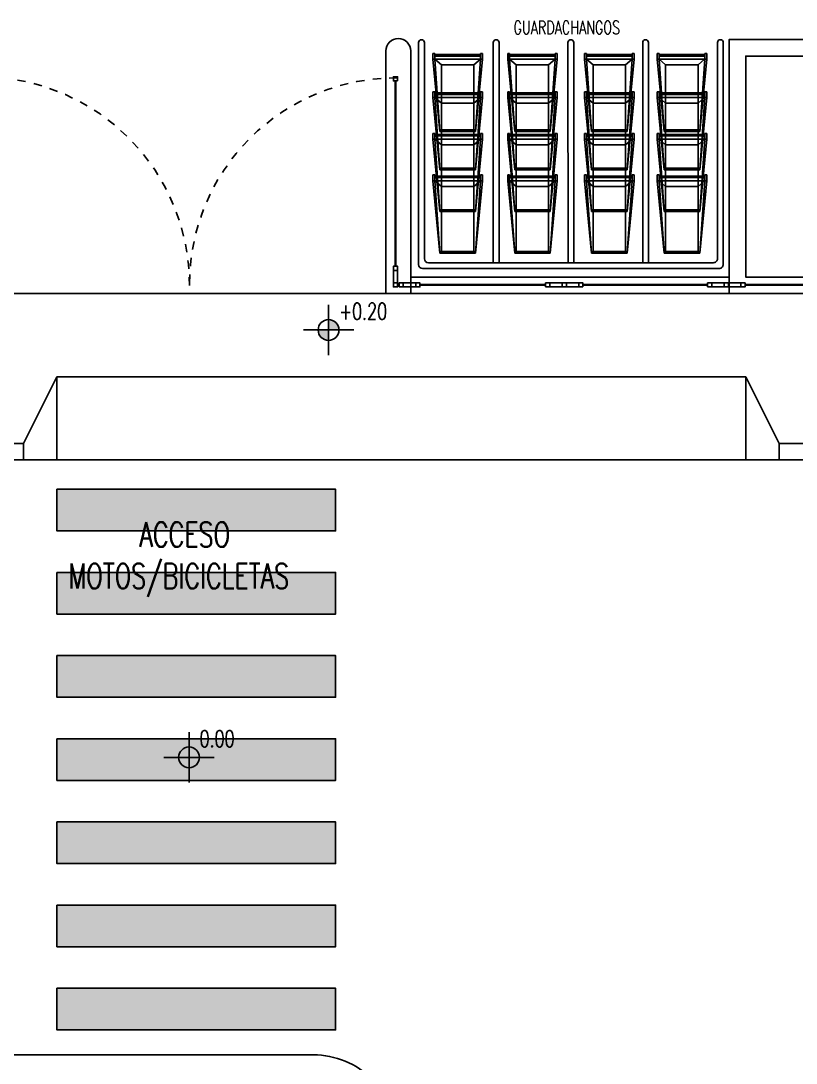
# Model space of a CAD drawing. Header units: millimetres. Extents: x -129 to 3172, y -143 to 919.
# Drawn here: x -28.51 to -19.19, y -15.5 to -2.97 of the extents above; entities that cross this region are included whole.
import ezdxf

# ---------------------------------------------------------------- set-up
doc = ezdxf.new("R2010")
doc.units = ezdxf.units.MM
doc.header["$LTSCALE"] = 0.1
doc.linetypes.add('DASHED2', pattern=[0.375, 0.25, -0.125])
for name, color, linetype in [('A-CORDONES', 2, 'Continuous'), ('A-NIVEL DE PROYECTO', 1, 'Continuous'), ('A-TXT', 1, 'Continuous'), ('A-VISTAS', 251, 'Continuous'), ('C-METALICA', 8, 'Continuous'), ('D-GUARDACHANGOS', 82, 'Continuous'), ('E-GENERAL', 8, 'Continuous'), ('P-PINT VIAL BLANCA', 9, 'Continuous'), ('RLV-CORDONES', 2, 'Continuous')]:
    doc.layers.add(name, color=color, linetype=linetype)
doc.styles.get("Standard").update_dxf_attribs({"font": 'arial.ttf'})
doc.styles.add('VAUX', font='romans.shx', dxfattribs={"width": 0.85})

# ---------------------------------------------------------------- blocks, each defined once
blk = doc.blocks.new('carros')
at = {"layer": 'E-GENERAL'}
for p, q in [((-0.298, 2.901), (-0.298, 2.831)), ((-0.274, 2.901), (-0.298, 2.901)), ((-0.298, 2.901), (-0.298, 2.831)), ((-0.274, 2.901), (-0.298, 2.901)), ((-0.274, 2.887), (-0.274, 2.901)), ((-0.274, 2.887), (-0.274, 2.901)), ((0.274, 2.887), (-0.274, 2.887)), ((0.274, 2.887), (-0.274, 2.887)), ((-0.274, 2.831), (-0.274, 2.887)), ((-0.274, 2.831), (-0.274, 2.887)), ((0.275, 2.831), (0.275, 2.901)), ((0.298, 2.901), (0.275, 2.901)), ((0.275, 2.831), (0.275, 2.901)), ((0.298, 2.901), (0.275, 2.901)), ((0.298, 2.901), (0.298, 2.831)), ((0.298, 2.901), (0.298, 2.831)), ((-0.214, 1.961), (-0.298, 2.831)), ((-0.298, 2.831), (-0.274, 2.831)), ((-0.214, 1.961), (-0.298, 2.831)), ((-0.298, 2.831), (-0.274, 2.831)), ((0.275, 2.831), (-0.274, 2.831)), ((0.275, 2.831), (-0.274, 2.831)), ((-0.214, 1.961), (-0.274, 2.831)), ((-0.214, 1.961), (-0.274, 2.831)), ((0.275, 2.87), (-0.272, 2.87)), ((0.275, 2.87), (-0.272, 2.87)), ((-0.194, 2.764), (-0.272, 2.831)), ((-0.194, 2.764), (-0.272, 2.831)), ((0.196, 2.764), (-0.194, 2.764)), ((0.196, 2.764), (-0.194, 2.764)), ((-0.194, 1.982), (-0.194, 2.764)), ((-0.194, 1.982), (-0.194, 2.764)), ((0.196, 2.764), (0.275, 2.831)), ((0.196, 2.764), (0.275, 2.831)), ((0.196, 1.982), (0.196, 2.764)), ((0.196, 1.982), (0.196, 2.764)), ((0.214, 1.961), (0.275, 2.831)), ((0.214, 1.961), (0.298, 2.831)), ((0.214, 1.961), (0.275, 2.831)), ((0.214, 1.961), (0.298, 2.831)), ((0.298, 2.831), (0.275, 2.831)), ((0.298, 2.831), (0.275, 2.831)), ((-0.298, 2.44), (-0.298, 2.37)), ((-0.274, 2.44), (-0.298, 2.44)), ((-0.298, 2.44), (-0.298, 2.37)), ((-0.274, 2.44), (-0.298, 2.44)), ((-0.274, 2.426), (-0.274, 2.44)), ((-0.274, 2.426), (-0.274, 2.44)), ((0.274, 2.426), (-0.274, 2.426)), ((0.274, 2.426), (-0.274, 2.426)), ((-0.274, 2.37), (-0.274, 2.426)), ((-0.274, 2.37), (-0.274, 2.426)), ((0.275, 2.409), (-0.272, 2.409)), ((0.275, 2.409), (-0.272, 2.409)), ((0.275, 2.37), (0.275, 2.44)), ((0.298, 2.44), (0.275, 2.44)), ((0.275, 2.37), (0.275, 2.44)), ((0.298, 2.44), (0.275, 2.44)), ((0.298, 2.44), (0.298, 2.37)), ((0.298, 2.44), (0.298, 2.37)), ((-0.214, 1.5), (-0.298, 2.37)), ((-0.298, 2.37), (-0.274, 2.37)), ((-0.214, 1.5), (-0.298, 2.37)), ((-0.298, 2.37), (-0.274, 2.37)), ((0.275, 2.37), (-0.274, 2.37)), ((0.275, 2.37), (-0.274, 2.37)), ((-0.214, 1.5), (-0.274, 2.37)), ((-0.214, 1.5), (-0.274, 2.37)), ((-0.194, 2.303), (-0.272, 2.37)), ((-0.194, 2.303), (-0.272, 2.37)), ((0.196, 2.303), (-0.194, 2.303)), ((0.196, 2.303), (-0.194, 2.303)), ((-0.194, 1.521), (-0.194, 2.303)), ((-0.194, 1.521), (-0.194, 2.303)), ((0.196, 2.303), (0.275, 2.37)), ((0.196, 2.303), (0.275, 2.37)), ((0.196, 1.521), (0.196, 2.303)), ((0.196, 1.521), (0.196, 2.303)), ((0.214, 1.5), (0.275, 2.37)), ((0.214, 1.5), (0.298, 2.37)), ((0.214, 1.5), (0.275, 2.37)), ((0.214, 1.5), (0.298, 2.37)), ((0.298, 2.37), (0.275, 2.37)), ((0.298, 2.37), (0.275, 2.37)), ((-0.298, 1.94), (-0.298, 1.87)), ((-0.274, 1.94), (-0.298, 1.94)), ((-0.298, 1.94), (-0.298, 1.87)), ((-0.274, 1.94), (-0.298, 1.94)), ((-0.274, 1.926), (-0.274, 1.94)), ((-0.274, 1.926), (-0.274, 1.94)), ((0.274, 1.926), (-0.274, 1.926)), ((0.274, 1.926), (-0.274, 1.926)), ((-0.274, 1.87), (-0.274, 1.926)), ((-0.274, 1.87), (-0.274, 1.926)), ((0.275, 1.909), (-0.272, 1.909)), ((0.275, 1.909), (-0.272, 1.909)), ((-0.194, 1.982), (-0.214, 1.961)), ((-0.194, 1.982), (-0.214, 1.961)), ((0.214, 1.961), (-0.214, 1.961)), ((0.214, 1.961), (-0.214, 1.961)), ((0.196, 1.982), (-0.194, 1.982)), ((0.196, 1.982), (-0.194, 1.982)), ((0.214, 1.961), (0.196, 1.982)), ((0.214, 1.961), (0.196, 1.982)), ((0.275, 1.87), (0.275, 1.94)), ((0.298, 1.94), (0.275, 1.94)), ((0.275, 1.87), (0.275, 1.94)), ((0.298, 1.94), (0.275, 1.94)), ((0.298, 1.94), (0.298, 1.87)), ((0.298, 1.94), (0.298, 1.87)), ((-0.214, 1), (-0.298, 1.87)), ((-0.298, 1.87), (-0.274, 1.87)), ((-0.214, 1), (-0.298, 1.87)), ((-0.298, 1.87), (-0.274, 1.87)), ((0.275, 1.87), (-0.274, 1.87)), ((0.275, 1.87), (-0.274, 1.87)), ((-0.214, 1), (-0.274, 1.87)), ((-0.214, 1), (-0.274, 1.87)), ((-0.194, 1.803), (-0.272, 1.87)), ((-0.194, 1.803), (-0.272, 1.87)), ((0.196, 1.803), (-0.194, 1.803)), ((0.196, 1.803), (-0.194, 1.803)), ((-0.194, 1.021), (-0.194, 1.803)), ((-0.194, 1.021), (-0.194, 1.803)), ((0.196, 1.803), (0.275, 1.87)), ((0.196, 1.803), (0.275, 1.87)), ((0.196, 1.021), (0.196, 1.803)), ((0.196, 1.021), (0.196, 1.803)), ((0.214, 1), (0.275, 1.87)), ((0.214, 1), (0.298, 1.87)), ((0.214, 1), (0.275, 1.87)), ((0.214, 1), (0.298, 1.87)), ((0.298, 1.87), (0.275, 1.87)), ((0.298, 1.87), (0.275, 1.87)), ((-0.194, 1.521), (-0.214, 1.5)), ((-0.194, 1.521), (-0.214, 1.5)), ((0.196, 1.521), (-0.194, 1.521)), ((0.196, 1.521), (-0.194, 1.521)), ((0.214, 1.5), (0.196, 1.521)), ((0.214, 1.5), (0.196, 1.521)), ((-0.298, 1.44), (-0.298, 1.37)), ((-0.274, 1.44), (-0.298, 1.44)), ((-0.298, 1.44), (-0.298, 1.37)), ((-0.274, 1.44), (-0.298, 1.44)), ((-0.274, 1.426), (-0.274, 1.44)), ((-0.274, 1.426), (-0.274, 1.44)), ((0.274, 1.426), (-0.274, 1.426)), ((0.274, 1.426), (-0.274, 1.426)), ((-0.274, 1.37), (-0.274, 1.426)), ((-0.274, 1.37), (-0.274, 1.426)), ((0.275, 1.409), (-0.272, 1.409)), ((0.275, 1.409), (-0.272, 1.409)), ((0.214, 1.5), (-0.214, 1.5)), ((0.214, 1.5), (-0.214, 1.5)), ((0.275, 1.37), (0.275, 1.44)), ((0.298, 1.44), (0.275, 1.44)), ((0.275, 1.37), (0.275, 1.44)), ((0.298, 1.44), (0.275, 1.44)), ((0.298, 1.44), (0.298, 1.37)), ((0.298, 1.44), (0.298, 1.37)), ((-0.214, 0.5), (-0.298, 1.37)), ((-0.298, 1.37), (-0.274, 1.37)), ((-0.214, 0.5), (-0.298, 1.37)), ((-0.298, 1.37), (-0.274, 1.37)), ((0.275, 1.37), (-0.274, 1.37)), ((0.275, 1.37), (-0.274, 1.37)), ((-0.214, 0.5), (-0.274, 1.37)), ((-0.214, 0.5), (-0.274, 1.37)), ((-0.194, 1.303), (-0.272, 1.37)), ((-0.194, 1.303), (-0.272, 1.37)), ((0.196, 1.303), (-0.194, 1.303)), ((0.196, 1.303), (-0.194, 1.303)), ((-0.194, 0.521), (-0.194, 1.303)), ((-0.194, 0.521), (-0.194, 1.303)), ((0.196, 1.303), (0.275, 1.37)), ((0.196, 1.303), (0.275, 1.37)), ((0.196, 0.521), (0.196, 1.303)), ((0.196, 0.521), (0.196, 1.303)), ((0.214, 0.5), (0.275, 1.37)), ((0.214, 0.5), (0.298, 1.37)), ((0.214, 0.5), (0.275, 1.37)), ((0.214, 0.5), (0.298, 1.37)), ((0.298, 1.37), (0.275, 1.37)), ((0.298, 1.37), (0.275, 1.37)), ((-0.194, 1.021), (-0.214, 1)), ((-0.194, 1.021), (-0.214, 1)), ((0.196, 1.021), (-0.194, 1.021)), ((0.196, 1.021), (-0.194, 1.021)), ((0.214, 1), (0.196, 1.021)), ((0.214, 1), (0.196, 1.021)), ((0.214, 1), (-0.214, 1)), ((0.214, 1), (-0.214, 1)), ((-0.194, 0.521), (-0.214, 0.5)), ((-0.194, 0.521), (-0.214, 0.5)), ((0.196, 0.521), (-0.194, 0.521)), ((0.196, 0.521), (-0.194, 0.521)), ((0.214, 0.5), (0.196, 0.521)), ((0.214, 0.5), (0.196, 0.521)), ((0.214, 0.5), (-0.214, 0.5)), ((0.214, 0.5), (-0.214, 0.5))]:
    blk.add_line(p, q, dxfattribs=at)
blk = doc.blocks.new('y')
h = blk.add_hatch(color=2)
h.dxf.hatch_style = 1
h.paths.add_polyline_path([(0.22, 0.099, -0.414214), (0.515, -0.196), (0.22, -0.196)])
h.paths.add_polyline_path([(-0.073, -0.224), (0.22, -0.224), (0.22, -0.491, -0.386785)])
h.paths.add_polyline_path([(-0.075, -0.196), (0.22, -0.196), (0.22, -0.224), (-0.073, -0.224, -0.023641)])
at = {"color": 2}
for p, q in [((0.22, 0.52), (0.22, -0.912)), ((0.936, -0.196), (-0.496, -0.196))]:
    blk.add_line(p, q, dxfattribs=at)
blk.add_circle((0.22, -0.196), 0.295, dxfattribs=at)
at = {"style": 'VAUX'}
blk.add_attdef('+99.50', (0.499, 0.098), '', height=0.433, dxfattribs=at)

msp = doc.modelspace()

# ---------------------------------------------------------------- hatches: boundary and pattern name
at = {"layer": 'P-PINT VIAL BLANCA'}
for points in [[(-28.081, -8.6), (-28.081, -9.1), (-24.73, -9.1), (-24.73, -8.6)], [(-28.081, -9.6), (-28.081, -10.1), (-24.73, -10.1), (-24.73, -9.6)], [(-28.081, -10.6), (-28.081, -11.1), (-24.73, -11.1), (-24.73, -10.6)], [(-28.081, -11.6), (-28.081, -12.1), (-24.73, -12.1), (-24.73, -11.6)], [(-28.081, -12.6), (-28.081, -13.1), (-24.73, -13.1), (-24.73, -12.6)], [(-28.081, -13.6), (-28.081, -14.1), (-24.73, -14.1), (-24.73, -13.6)], [(-28.081, -14.6), (-28.081, -15.1), (-24.73, -15.1), (-24.73, -14.6)]]:
    msp.add_hatch(color=256, dxfattribs=at).paths.add_polyline_path(points)

# ---------------------------------------------------------------- linework, layer by layer
at = {"layer": 'A-CORDONES'}
for p, q in [((-24.125, -3.329, 0.002), (-24.125, -6.247, 0.002)), ((-23.825, -3.329, 0.002), (-23.825, -6.247, 0.002)), ((-24.125, -6.247, 0.002), (-23.825, -6.247, 0.002))]:
    msp.add_line(p, q, dxfattribs=at)
at = {"layer": 'A-CORDONES', "elevation": 0.002}
msp.add_lwpolyline([(-4.983, -3.191), (-19.997, -3.191), (-19.997, -6.247), (0.485, -6.247), (0.485, -6.047), (-19.797, -6.047), (-19.797, -3.391), (-4.983, -3.391), (-4.983, -3.191)], dxfattribs=at)
at = {"layer": 'A-CORDONES'}
msp.add_arc((-23.975, -3.329, 0.002), 0.15, 0, 180, dxfattribs=at)
at = {"layer": 'A-VISTAS', "elevation": 0.002}
msp.add_lwpolyline([(-23.825, -6.047), (-19.997, -6.047), (-19.997, -6.247), (-23.825, -6.247)], close=True, dxfattribs=at)
at = {"layer": 'C-METALICA'}
for p, q in [((-24.033, -5.967), (-24.033, -6.117)), ((-23.983, -6.117), (-23.983, -5.967)), ((-23.766, -6.117), (-23.916, -6.117)), ((-22.004, -6.117), (-22.154, -6.117)), ((-21.954, -6.117), (-21.804, -6.117)), ((-20.055, -6.117), (-20.205, -6.117)), ((-20.005, -6.117), (-19.855, -6.117)), ((-23.916, -6.167), (-23.766, -6.167)), ((-22.154, -6.167), (-22.004, -6.167)), ((-21.804, -6.167), (-21.954, -6.167)), ((-20.205, -6.167), (-20.055, -6.167)), ((-19.855, -6.167), (-20.005, -6.167))]:
    msp.add_line(p, q, dxfattribs=at)
for points in [[(-23.983, -3.689), (-23.983, -3.639), (-24.033, -3.639), (-24.033, -3.689)], [(-24.003, -3.689), (-24.003, -5.917), (-24.013, -5.917), (-24.013, -3.689)], [(-23.983, -5.967), (-23.983, -5.917), (-24.033, -5.917), (-24.033, -5.967)], [(-24.033, -6.117), (-24.033, -6.167), (-23.983, -6.167), (-23.983, -6.117)], [(-23.983, -6.136), (-23.966, -6.136), (-23.966, -6.147), (-23.983, -6.147)], [(-23.966, -6.167), (-23.916, -6.167), (-23.916, -6.117), (-23.966, -6.117)], [(-23.766, -6.167), (-23.716, -6.167), (-23.716, -6.117), (-23.766, -6.117)], [(-22.204, -6.137), (-23.716, -6.137), (-23.716, -6.147), (-22.204, -6.147)], [(-22.204, -6.167), (-22.154, -6.167), (-22.154, -6.117), (-22.204, -6.117)], [(-22.004, -6.167), (-21.954, -6.167), (-21.954, -6.117), (-22.004, -6.117)], [(-21.954, -6.167), (-22.004, -6.167), (-22.004, -6.117), (-21.954, -6.117)], [(-21.754, -6.167), (-21.804, -6.167), (-21.804, -6.117), (-21.754, -6.117)], [(-20.255, -6.137), (-21.754, -6.137), (-21.754, -6.147), (-20.255, -6.147)], [(-20.255, -6.167), (-20.205, -6.167), (-20.205, -6.117), (-20.255, -6.117)], [(-20.055, -6.167), (-20.005, -6.167), (-20.005, -6.117), (-20.055, -6.117)], [(-20.005, -6.167), (-20.055, -6.167), (-20.055, -6.117), (-20.005, -6.117)], [(-20.005, -6.117), (-20.055, -6.117), (-20.055, -6.167), (-20.005, -6.167)], [(-19.855, -6.117), (-19.805, -6.117), (-19.805, -6.167), (-19.855, -6.167)]]:
    msp.add_lwpolyline(points, close=True, dxfattribs=at)
at = {"layer": 'C-METALICA', "elevation": 0.003}
msp.add_lwpolyline([(-17.606, -6.147), (-19.805, -6.147), (-19.805, -6.137), (-17.606, -6.137)], close=True, dxfattribs=at)
at = {"layer": 'C-METALICA', "color": 8, "linetype": 'DASHED2'}
for centre, radius, start, end in [((-28.99, -6.143, 0.015), 2.504, 359.8858, 88.8249), ((-24.006, -6.133, -0.015), 2.48, 89.4757, 180.3439)]:
    msp.add_arc(centre, radius, start, end, dxfattribs=at)
at = {"layer": 'D-GUARDACHANGOS', "ltscale": 200}
for p, q in [((-23.732, -5.875, -0.001), (-23.732, -3.227, -0.001)), ((-23.732, -5.875, -0.001), (-23.732, -3.227, -0.001)), ((-23.732, -5.896, -0.001), (-23.732, -3.228, -0.001)), ((-23.662, -5.826, -0.001), (-23.662, -3.227, -0.001)), ((-22.833, -5.875, -0.002), (-22.833, -3.227, -0.002)), ((-22.763, -5.875, -0.002), (-22.763, -3.228, -0.002)), ((-21.934, -5.875, -0.001), (-21.935, -3.227, -0.001)), ((-21.864, -5.875, -0.001), (-21.865, -3.228, -0.001)), ((-21.036, -5.875, -0.002), (-21.036, -3.227, -0.002)), ((-20.966, -5.875, -0.002), (-20.966, -3.228, -0.002)), ((-20.137, -5.825, -0.001), (-20.137, -3.227, -0.001)), ((-20.067, -5.895, -0.002), (-20.067, -3.228, -0.001)), ((-20.067, -5.875, -0.001), (-20.067, -3.228, -0.002)), ((-23.613, -5.875, -0.002), (-20.185, -5.875, -0.001)), ((-23.683, -5.945, -0.002), (-20.115, -5.945, -0.001))]:
    msp.add_line(p, q, dxfattribs=at)
for centre, radius, start, end in [((-23.697, -3.228, -0.001), 0.035, 0.0094, 179.9914), ((-23.697, -3.228, -0.001), 0.035, 0.0094, 179.9914), ((-23.697, -3.228, -0.001), 0.035, 0.0094, 179.9914), ((-22.798, -3.228, -0.001), 0.035, 0.0094, 179.9914), ((-21.9, -3.228, -0.001), 0.035, 0.0094, 179.9914), ((-21.001, -3.228, -0.001), 0.035, 0.0094, 179.9914), ((-20.102, -3.228, -0.001), 0.035, 0.0086, 179.9906), ((-20.102, -3.228, -0.001), 0.035, 0.0081, 179.9911), ((-23.612, -5.825, -0.001), 0.05, 181.7244, 269.982), ((-20.187, -5.825, -0.002), 0.05, 269.9996, 0.0004), ((-23.682, -5.895, -0.001), 0.05, 181.2042, 269.9917), ((-20.117, -5.895, -0.002), 0.05, 269.9996, 0.0004)]:
    msp.add_arc(centre, radius, start, end, dxfattribs=at)
at = {"layer": 'P-PINT VIAL BLANCA', "elevation": 0.003}
for points in [[(-28.081, -8.6), (-28.081, -9.1), (-24.73, -9.1), (-24.73, -8.6)], [(-28.081, -9.6), (-28.081, -10.1), (-24.73, -10.1), (-24.73, -9.6)], [(-28.081, -10.6), (-28.081, -11.1), (-24.73, -11.1), (-24.73, -10.6)], [(-28.081, -11.6), (-28.081, -12.1), (-24.73, -12.1), (-24.73, -11.6)], [(-28.081, -12.6), (-28.081, -13.1), (-24.73, -13.1), (-24.73, -12.6)], [(-28.081, -13.6), (-28.081, -14.1), (-24.73, -14.1), (-24.73, -13.6)], [(-28.081, -14.6), (-28.081, -15.1), (-24.73, -15.1), (-24.73, -14.6)]]:
    msp.add_lwpolyline(points, close=True, dxfattribs=at)
at = {"layer": 'RLV-CORDONES', "color": 253}
for p, q in [((-28.847, -6.247, 0.002), (-24.125, -6.247, 0.002)), ((-28.081, -7.247, 0), (-28.482, -8.047, 0)), ((-28.081, -7.247, 0), (-19.797, -7.247, 0)), ((-28.081, -8.247, 0.002), (-28.081, -7.247, 0)), ((-19.797, -7.247, 0), (-19.396, -8.047, 0)), ((-19.797, -8.247, 0.002), (-19.797, -7.247, 0)), ((-28.482, -8.047, 0), (-28.482, -8.247, 0)), ((-19.396, -8.047, 0), (-19.396, -8.247, 0)), ((-28.482, -8.247, 0), (-19.396, -8.247, 0))]:
    msp.add_line(p, q, dxfattribs=at)
at = {"layer": 'RLV-CORDONES', "color": 253, "elevation": 0}
for points in [[(-28.482, -8.047), (-29.987, -8.047)], [(1.326, -8.047), (-19.396, -8.047)]]:
    msp.add_lwpolyline(points, dxfattribs=at)
at = {"layer": 'RLV-CORDONES', "elevation": 0}
for points in [[(-28.482, -8.247), (-57.566, -8.247)], [(1.326, -8.247), (-19.396, -8.247)]]:
    msp.add_lwpolyline(points, dxfattribs=at)
msp.add_lwpolyline([(-61.625, -21.926), (-61.625, -19.396, -0.366946), (-57.635, -15.4), (-24.997, -15.4, -0.414214), (-23.997, -16.4), (-23.997, -20.409, -0.428462), (-24.61, -20.993), (-28.997, -20.993)], format="xyb", dxfattribs=at)

# ---------------------------------------------------------------- block references
at = {"layer": 'A-NIVEL DE PROYECTO'}
ref = msp.add_blockref('y', (-24.907, -6.601), dxfattribs=dict(at, xscale=0.4238286602019429, yscale=0.4238286602019429, zscale=0.4238286602019429))
ref.add_attrib('+99.50', '+0.20', (-24.686, -6.559), dxfattribs={"layer": '0', "height": 0.2, "style": 'VAUX', "width": 0.7})
ref = msp.add_blockref('y', (-26.585, -11.74, 0), dxfattribs=dict(at, xscale=0.4238286602019429, yscale=0.4238286602019429, zscale=0.4238286602019429))
ref.add_attrib('+99.50', '0.00', (-26.365, -11.699, 0), dxfattribs={"layer": '0', "height": 0.2, "style": 'VAUX', "width": 0.7})
at = {"layer": 'E-GENERAL', "xscale": -1, "rotation": 359.9998477948633}
for p in [(-23.26, -6.26, -0.013), (-22.361, -6.26, -0.013), (-20.564, -6.26, -0.013)]:
    msp.add_blockref('carros', p, dxfattribs=at)
at = {"layer": 'E-GENERAL', "rotation": 0.0001522051366950433}
msp.add_blockref('carros', (-21.438, -6.26, -0.013), dxfattribs=at)

# ---------------------------------------------------------------- texts
at = {"layer": 'A-TXT', "color": 0, "insert": (-24.126, -2.967, -0.004), "char_height": 0.16, "width": 4.46504, "attachment_point": 1, "line_spacing_factor": 0.999789, "style": 'VAUX'}
msp.add_mtext('\\pi1.53652;{\\W0.7;GUARDACHANGOS}', dxfattribs=at)
at = {"layer": 'A-TXT', "insert": (-29.01, -8.993), "char_height": 0.3, "attachment_point": 1}
msp.add_mtext_dynamic_manual_height_columns('\\pi1.92194;{\\Fromans|c0;\\W0.7;ACCESO\\P\\pi1.06694;MOTOS/BICICLETAS}', width=5.01388, gutter_width=12.5, heights=[0], dxfattribs=at)

doc.saveas('drawing.dxf')
